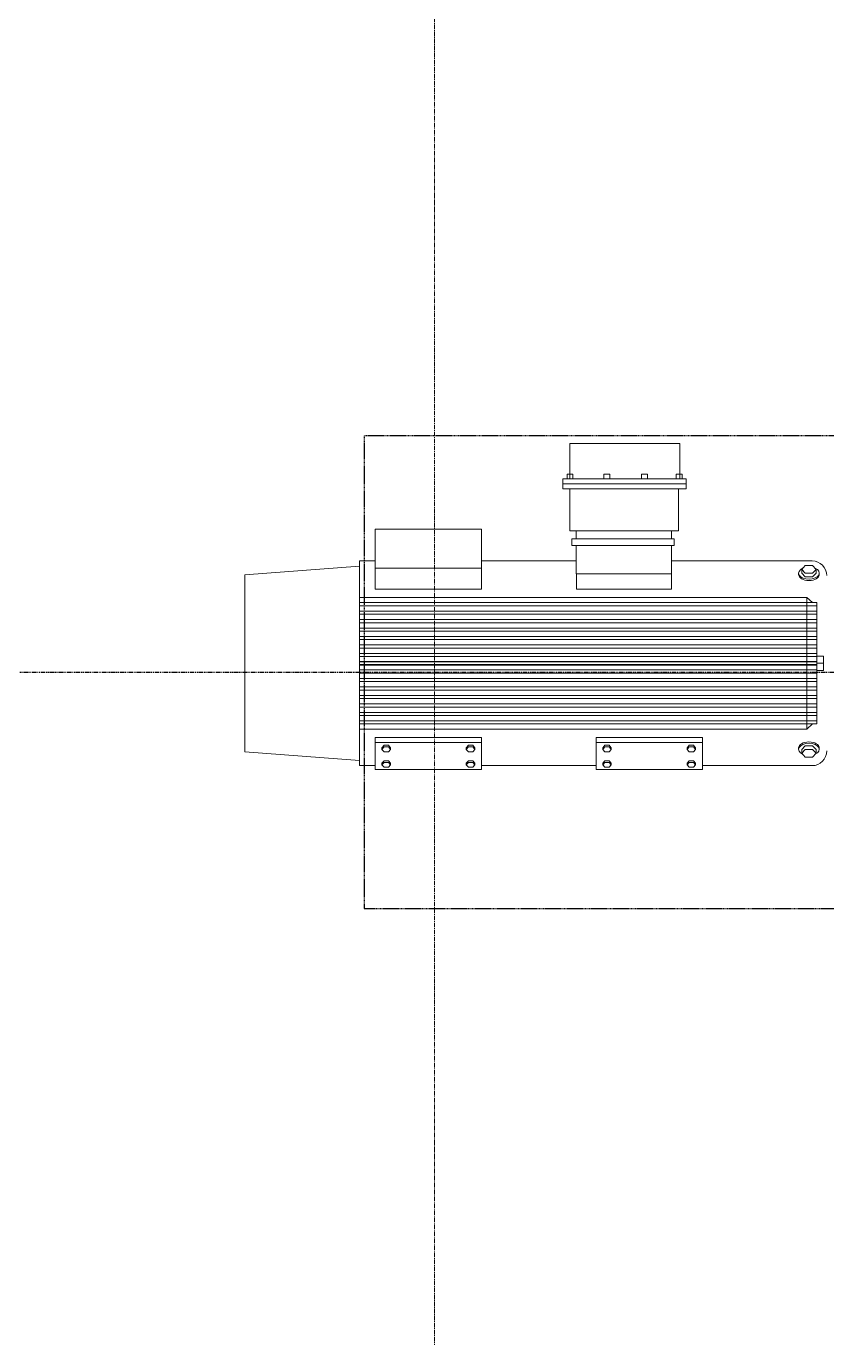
# Model space of a CAD drawing. Header units: inches. Extents: x 0 to 235202, y 0 to 361577.
# Drawn here: x 143518 to 145802, y 306778 to 310517 of the extents above; entities that cross this region are included whole.
import ezdxf

# ---------------------------------------------------------------- set-up
doc = ezdxf.new("R2010")
doc.units = ezdxf.units.IN
doc.header["$MEASUREMENT"] = 0
for name, pattern in [('CENTER', [2, 1.25, -0.25, 0.25, -0.25]), ('HIDDEN', [0.375, 0.25, -0.125]), ('PHANTOM2', [1.25, 0.625, -0.125, 0.125, -0.125, 0.125, -0.125])]:
    doc.linetypes.add(name, pattern=pattern)
doc.layers.add('.5', color=8, linetype='Continuous', lineweight=0)
doc.layers.add('DIM', color=251, linetype='Continuous', lineweight=0)

msp = doc.modelspace()

# ---------------------------------------------------------------- linework, layer by layer
at = {"layer": '.5', "color": 8, "linetype": 'CENTER', "ltscale": 10}
msp.add_line((144682.6, 294028.3), (144682.6, 325272.8), dxfattribs=at)
at = {"color": 8, "linetype": 'PHANTOM2', "ltscale": 20}
msp.add_line((151422.4, 308674.6), (124969, 308674.6), dxfattribs=at)
at = {"layer": 'DIM', "color": 8, "linetype": 'HIDDEN', "lineweight": 25, "ltscale": 10}
for p, q in [((147482.6, 309349.5), (144482.6, 309349.5)), ((144482.6, 309349.5), (144482.6, 308002)), ((144482.6, 308002), (147482.6, 308002))]:
    msp.add_line(p, q, dxfattribs=at)
at = {"layer": 'DIM', "color": 8, "linetype": 'Continuous'}
for p, q in [((145382.6, 309327.6), (145069.5, 309327.6)), ((145069.5, 309327.6), (145069.5, 309226.6)), ((145382.6, 309226.6), (145382.6, 309327.6)), ((145401.4, 309226.6), (145049.5, 309226.6)), ((145049.5, 309226.6), (145049.5, 309198.4)), ((145401.4, 309212.5), (145049.5, 309212.5)), ((145078, 309240.3), (145061.1, 309240.3)), ((145061.1, 309240.3), (145061.1, 309226.6)), ((145061.1, 309226.6), (145078, 309226.6)), ((145069.5, 309226.6), (145382.6, 309226.6)), ((145078, 309226.6), (145078, 309240.3)), ((145182.8, 309240.3), (145165.9, 309240.3)), ((145165.9, 309240.3), (145165.9, 309226.6)), ((145165.9, 309226.6), (145182.8, 309226.6)), ((145182.8, 309226.6), (145182.8, 309240.3)), ((145290.6, 309240.3), (145273.6, 309240.3)), ((145273.6, 309240.3), (145273.6, 309226.6)), ((145273.6, 309226.6), (145290.6, 309226.6)), ((145290.6, 309226.6), (145290.6, 309240.3)), ((145372.8, 309226.6), (145372.8, 309240.3)), ((145372.8, 309240.3), (145389.8, 309240.3)), ((145389.8, 309226.6), (145372.8, 309226.6)), ((145389.8, 309240.3), (145389.8, 309226.6)), ((145401.4, 309198.4), (145401.4, 309226.6)), ((145049.5, 309198.4), (145401.4, 309198.4)), ((145379.3, 309198.4), (145069, 309198.4)), ((145069, 309198.4), (145069, 309078.9)), ((145379.3, 309078.9), (145379.3, 309198.4)), ((144514, 309082.8), (144817.3, 309082.8)), ((144514, 308971.7), (144514, 309082.8)), ((144817.3, 309082.8), (144817.3, 308971.7)), ((145069, 309078.9), (145379.3, 309078.9)), ((145358.9, 309078.9), (145087.6, 309078.9)), ((145087.6, 309078.9), (145087.6, 309055.2)), ((145358.9, 309055.2), (145358.9, 309078.9)), ((145366.6, 309055.2), (145074.9, 309055.2)), ((145074.9, 309055.2), (145074.9, 309036.6)), ((145074.9, 309036.6), (145366.6, 309036.6)), ((145087.6, 309055.2), (145358.9, 309055.2)), ((145087.6, 308956.1), (145087.6, 309036.6)), ((145087.6, 309036.6), (145358.9, 309036.6)), ((145358.9, 309036.6), (145358.9, 308956.1)), ((145366.6, 309036.6), (145366.6, 309055.2)), ((144468.8, 308409), (144468.8, 308992.6)), ((144468.8, 308992.6), (144514, 308992.6)), ((144817.3, 308992.6), (145087.6, 308992.6)), ((145732.1, 308992.6), (145358.9, 308992.6)), ((145358.9, 308992.6), (145487.9, 308992.6)), ((145760.3, 308992.6), (145731.2, 308992.6)), ((144468.8, 308977.5), (144142, 308952.9)), ((144142, 308952.9), (144142, 308448.6)), ((144817.3, 308971.7), (144514, 308971.7)), ((144514, 308971.7), (144817.3, 308971.7)), ((144514, 308912), (144514, 308971.7)), ((144817.3, 308971.7), (144817.3, 308912)), ((145358.9, 308956.1), (145087.6, 308956.1)), ((145358.9, 308956.1), (145088.5, 308956.1)), ((145088.5, 308956.1), (145088.5, 308912)), ((145358.9, 308912), (145358.9, 308956.1)), ((145721.9, 308954.1), (145721.9, 308958)), ((145730.6, 308968.6), (145741, 308980)), ((145730.6, 308958), (145730.6, 308968.6)), ((145741, 308958.2), (145730.6, 308968.6)), ((145741, 308947.6), (145730.6, 308958)), ((145730.6, 308958), (145730.6, 308958)), ((145741, 308980), (145761.7, 308980)), ((145761.7, 308958.2), (145741, 308958.2)), ((145761.7, 308947.6), (145741, 308947.6)), ((145761.7, 308980), (145772.1, 308968.6)), ((145772.1, 308968.6), (145761.7, 308958.2)), ((145772.1, 308958), (145761.7, 308947.6)), ((145772.1, 308958), (145772.1, 308968.6)), ((145772.1, 308958), (145772.1, 308958)), ((145780.9, 308954.1), (145780.9, 308958)), ((144817.3, 308912), (144514, 308912)), ((145088.5, 308912), (145358.9, 308912)), ((145745.1, 308937.2), (145745.1, 308937.2)), ((145745.1, 308888.8), (144468.8, 308888.8)), ((145773.9, 308873.9), (144468.8, 308873.9)), ((145745.1, 308701.4), (145745.1, 308888.8)), ((145745.1, 308888.8), (145761.4, 308873.9)), ((145773.9, 308700.8), (145773.9, 308873.9)), ((145773.9, 308865), (144468.8, 308865)), ((145773.9, 308849.7), (144468.8, 308849.7)), ((145773.9, 308840.8), (144468.8, 308840.8)), ((145773.9, 308825.5), (144468.8, 308825.5)), ((145773.9, 308816.6), (144468.8, 308816.6)), ((145773.9, 308801.3), (144468.8, 308801.3)), ((145773.9, 308792.4), (144468.8, 308792.4)), ((145773.9, 308777.1), (144468.8, 308777.1)), ((145773.9, 308768.3), (144468.8, 308768.3)), ((145773.9, 308753), (144468.8, 308753)), ((145773.9, 308744.1), (144468.8, 308744.1)), ((145773.9, 308728.8), (144468.8, 308728.8)), ((145773.9, 308719.9), (144468.8, 308719.9)), ((145792.4, 308721), (145773.9, 308721)), ((145773.9, 308721), (145773.9, 308700.8)), ((145792.4, 308721), (145773.9, 308721)), ((145773.9, 308721), (145773.9, 308700.8)), ((145792.4, 308700.8), (145792.4, 308721)), ((145792.4, 308700.8), (145792.4, 308721)), ((145773.9, 308705.9), (144468.8, 308705.9)), ((145773.9, 308704.6), (144468.8, 308704.6)), ((145773.9, 308697), (144468.8, 308697)), ((145773.9, 308695.7), (144468.8, 308695.7)), ((145773.9, 308681.7), (144468.8, 308681.7)), ((145745.1, 308700.2), (145745.1, 308512.7)), ((145773.9, 308700.8), (145773.9, 308527.7)), ((145773.9, 308700.8), (145792.4, 308700.8)), ((145773.9, 308700.8), (145792.4, 308700.8)), ((145773.9, 308680.5), (145773.9, 308700.8)), ((145773.9, 308700.8), (145792.4, 308700.8)), ((145773.9, 308680.5), (145773.9, 308700.8)), ((145773.9, 308700.8), (145792.4, 308700.8)), ((145792.4, 308700.8), (145792.4, 308680.5)), ((145792.4, 308700.8), (145792.4, 308680.5)), ((145773.9, 308672.8), (144468.8, 308672.8)), ((145773.9, 308657.5), (144468.8, 308657.5)), ((145773.9, 308648.6), (144468.8, 308648.6)), ((145792.4, 308680.5), (145773.9, 308680.5)), ((145792.4, 308680.5), (145773.9, 308680.5)), ((145773.9, 308633.3), (144468.8, 308633.3)), ((145773.9, 308624.4), (144468.8, 308624.4)), ((145773.9, 308609.1), (144468.8, 308609.1)), ((145773.9, 308600.2), (144468.8, 308600.2)), ((145773.9, 308584.9), (144468.8, 308584.9)), ((145773.9, 308576), (144468.8, 308576)), ((145773.9, 308560.7), (144468.8, 308560.7)), ((145773.9, 308551.9), (144468.8, 308551.9)), ((145773.9, 308536.6), (144468.8, 308536.6)), ((145773.9, 308527.7), (144468.8, 308527.7)), ((145745.1, 308512.7), (144468.8, 308512.7)), ((145745.1, 308512.7), (145761.4, 308527.7)), ((144817.3, 308489.5), (144514, 308489.5)), ((144514, 308489.5), (144514, 308474.6)), ((144817.3, 308474.6), (144514, 308474.6)), ((144514, 308474.6), (144514, 308398.4)), ((144514, 308474.6), (144817.3, 308474.6)), ((144539.2, 308467.3), (144533.1, 308459.9)), ((144539.2, 308462.6), (144533.1, 308455.2)), ((144533.1, 308455.2), (144533.1, 308459.9)), ((144551.4, 308467.3), (144539.2, 308467.3)), ((144551.4, 308462.6), (144539.2, 308462.6)), ((144557.4, 308459.9), (144551.4, 308467.3)), ((144557.4, 308455.2), (144551.4, 308462.6)), ((144557.4, 308455.2), (144557.4, 308459.9)), ((144773.8, 308459.9), (144779.9, 308467.3)), ((144773.8, 308455.2), (144779.9, 308462.6)), ((144773.8, 308455.2), (144773.8, 308459.9)), ((144779.9, 308467.3), (144792.1, 308467.3)), ((144779.9, 308462.6), (144792.1, 308462.6)), ((144792.1, 308467.3), (144798.2, 308459.9)), ((144792.1, 308462.6), (144798.2, 308455.2)), ((144798.2, 308455.2), (144798.2, 308459.9)), ((144817.3, 308474.6), (144817.3, 308489.5)), ((144817.3, 308398.4), (144817.3, 308474.6)), ((145447.2, 308489.5), (145143.9, 308489.5)), ((145143.9, 308489.5), (145143.9, 308474.6)), ((145447.2, 308474.6), (145143.9, 308474.6)), ((145143.9, 308474.6), (145143.9, 308398.4)), ((145143.9, 308474.6), (145447.2, 308474.6)), ((145169.1, 308467.3), (145163, 308459.9)), ((145169.1, 308462.6), (145163, 308455.2)), ((145163, 308455.2), (145163, 308459.9)), ((145181.3, 308467.3), (145169.1, 308467.3)), ((145181.3, 308462.6), (145169.1, 308462.6)), ((145187.4, 308459.9), (145181.3, 308467.3)), ((145187.4, 308455.2), (145181.3, 308462.6)), ((145187.4, 308455.2), (145187.4, 308459.9)), ((145403.7, 308459.9), (145409.8, 308467.3)), ((145403.7, 308455.2), (145409.8, 308462.6)), ((145403.7, 308455.2), (145403.7, 308459.9)), ((145409.8, 308467.3), (145422, 308467.3)), ((145409.8, 308462.6), (145422, 308462.6)), ((145422, 308467.3), (145428.1, 308459.9)), ((145422, 308462.6), (145428.1, 308455.2)), ((145428.1, 308455.2), (145428.1, 308459.9)), ((145447.2, 308474.6), (145447.2, 308489.5)), ((145447.2, 308398.4), (145447.2, 308474.6)), ((145721.9, 308459.3), (145721.9, 308455.4)), ((145741, 308465.8), (145730.6, 308455.4)), ((145761.7, 308465.8), (145741, 308465.8)), ((145772.1, 308455.4), (145761.7, 308465.8)), ((145780.9, 308459.3), (145780.9, 308455.4)), ((144468.8, 308424), (144142, 308448.6)), ((144533.1, 308455.2), (144539.2, 308448.8)), ((144539.2, 308423.1), (144533.1, 308415.7)), ((144539.2, 308448.8), (144551.4, 308448.8)), ((144551.4, 308423.1), (144539.2, 308423.1)), ((144551.4, 308448.8), (144557.4, 308455.2)), ((144557.4, 308415.7), (144551.4, 308423.1)), ((144779.9, 308448.8), (144773.8, 308455.2)), ((144773.8, 308415.7), (144779.9, 308423.1)), ((144792.1, 308448.8), (144779.9, 308448.8)), ((144779.9, 308423.1), (144792.1, 308423.1)), ((144798.2, 308455.2), (144792.1, 308448.8)), ((144792.1, 308423.1), (144798.2, 308415.7)), ((145163, 308455.2), (145169.1, 308448.8)), ((145169.1, 308423.1), (145163, 308415.7)), ((145169.1, 308448.8), (145181.3, 308448.8)), ((145181.3, 308423.1), (145169.1, 308423.1)), ((145181.3, 308448.8), (145187.4, 308455.2)), ((145187.4, 308415.7), (145181.3, 308423.1)), ((145409.8, 308448.8), (145403.7, 308455.2)), ((145403.7, 308415.7), (145409.8, 308423.1)), ((145422, 308448.8), (145409.8, 308448.8)), ((145409.8, 308423.1), (145422, 308423.1)), ((145428.1, 308455.2), (145422, 308448.8)), ((145422, 308423.1), (145428.1, 308415.7)), ((145730.6, 308455.4), (145730.6, 308444.7)), ((145730.6, 308455.4), (145730.6, 308455.4)), ((145741, 308455.1), (145730.6, 308444.7)), ((145730.6, 308444.7), (145741, 308433.4)), ((145761.7, 308455.1), (145741, 308455.1)), ((145741, 308433.4), (145761.7, 308433.4)), ((145772.1, 308444.7), (145761.7, 308455.1)), ((145761.7, 308433.4), (145772.1, 308444.7)), ((145772.1, 308455.4), (145772.1, 308444.7)), ((145772.1, 308455.4), (145772.1, 308455.4)), ((144514, 308409), (144468.8, 308409)), ((144514, 308398.4), (144817.3, 308398.4)), ((144539.2, 308418.3), (144533.1, 308410.9)), ((144533.1, 308410.9), (144533.1, 308415.7)), ((144533.1, 308410.9), (144539.2, 308404.6)), ((144551.4, 308418.3), (144539.2, 308418.3)), ((144539.2, 308404.6), (144551.4, 308404.6)), ((144557.4, 308410.9), (144551.4, 308418.3)), ((144551.4, 308404.6), (144557.4, 308410.9)), ((144557.4, 308410.9), (144557.4, 308415.7)), ((144773.8, 308410.9), (144779.9, 308418.3)), ((144773.8, 308410.9), (144773.8, 308415.7)), ((144779.9, 308404.6), (144773.8, 308410.9)), ((144779.9, 308418.3), (144792.1, 308418.3)), ((144792.1, 308404.6), (144779.9, 308404.6)), ((144792.1, 308418.3), (144798.2, 308410.9)), ((144798.2, 308410.9), (144792.1, 308404.6)), ((144798.2, 308410.9), (144798.2, 308415.7)), ((145143.9, 308409), (144817.3, 308409)), ((145143.9, 308398.4), (145447.2, 308398.4)), ((145169.1, 308418.3), (145163, 308410.9)), ((145163, 308410.9), (145163, 308415.7)), ((145163, 308410.9), (145169.1, 308404.6)), ((145181.3, 308418.3), (145169.1, 308418.3)), ((145169.1, 308404.6), (145181.3, 308404.6)), ((145187.4, 308410.9), (145181.3, 308418.3)), ((145181.3, 308404.6), (145187.4, 308410.9)), ((145187.4, 308410.9), (145187.4, 308415.7)), ((145403.7, 308410.9), (145409.8, 308418.3)), ((145403.7, 308410.9), (145403.7, 308415.7)), ((145409.8, 308404.6), (145403.7, 308410.9)), ((145409.8, 308418.3), (145422, 308418.3)), ((145422, 308404.6), (145409.8, 308404.6)), ((145422, 308418.3), (145428.1, 308410.9)), ((145428.1, 308410.9), (145422, 308404.6)), ((145428.1, 308410.9), (145428.1, 308415.7)), ((145497.8, 308409), (145447.2, 308409)), ((145497.8, 308409), (145760.3, 308409)), ((145760.3, 308409), (145731.2, 308409))]:
    msp.add_line(p, q, dxfattribs=at)
for centre, radius, start, end in [((145760.3, 308950.7), 41.9, 0, 90), ((145791.5, 308946.1), 3.25, 359.9696, 359.9696), ((145791.5, 308455.4), 3.25, 0.0304, 0.0304), ((145760.3, 308450.9), 41.9, 270, 0)]:
    msp.add_arc(centre, radius, start, end, dxfattribs=at)
at = {"layer": 'DIM', "color": 8, "linetype": 'Continuous', "extrusion": (0, 0, -1)}
for centre, major_axis, start_param, end_param in [((145751.4, 308958), (29.5, 0), -0.915374, 4.051923), ((145751.4, 308954.1), (-29.5, 0), 3.141593, 6.283185)]:
    msp.add_ellipse(centre, major_axis=major_axis, ratio=0.58591, start_param=start_param, end_param=end_param, dxfattribs=at)
at = {"layer": 'DIM', "color": 8, "linetype": 'Continuous'}
for centre, start_param, end_param in [((145751.4, 308455.4), 2.226219, 7.193516), ((145751.4, 308459.3), 3.141593, 6.283185)]:
    msp.add_ellipse(centre, major_axis=(-29.5, 0), ratio=0.58591, start_param=start_param, end_param=end_param, dxfattribs=at)

doc.saveas('drawing.dxf')
